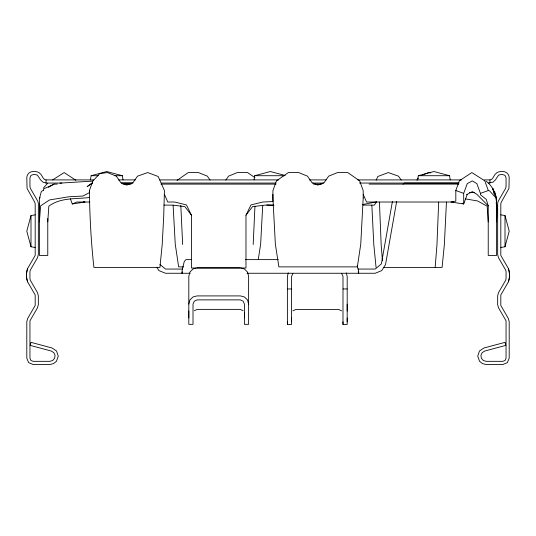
<?xml version="1.0" encoding="UTF-8"?>
<svg xmlns="http://www.w3.org/2000/svg" width="536" height="536" viewBox="0 0 536 536"><rect width="100%" height="100%" fill="white"/><g stroke="black" fill="none" stroke-linecap="round" stroke-linejoin="round"><path stroke-width="0.8" d="M89.391 190.595C89.706 216.243 91.093 241.897 93.894 267.397L159.942 267.397L162.194 244.597L163.694 216.725L164.445 190.595L158.194 176.505L147.681 172.572L137.518 176.156L132.935 182.736L126.744 185.101L120.881 182.722L116.305 176.13L107.515 172.572L99.81 173.597L92.942 180.873L89.391 190.595L89.391 192.652L82.946 196.029L68.749 196.799L49.567 199.928L40.629 205.837L39.383 221.857L39.43 203.439M188.806 317.902L188.806 310.92M244.416 317.902L244.416 304.053L243.089 301.132L240.222 299.872L197.201 299.872L194.334 301.132L193.007 304.053L193.007 324.334L188.806 324.334L188.806 276.254L189.932 272.06L193.007 268.985L196.169 268.101M292.911 273.507L291.584 276.375L291.584 324.454L287.383 324.454L287.383 321.821M291.584 321.821L291.584 318.022M346.256 272.878L347.194 276.375L347.194 324.454L342.993 324.454L342.993 321.821M347.194 321.821L347.194 318.022M347.194 311.041L347.194 304.173M496.617 221.857C496.865 208.223 498.728 190.307 486.098 181.202M438.676 202.159L436.947 244.972L435.172 267.397M446.448 202.072L444.357 244.597L442.106 267.397L383.756 267.397M254.955 206.266L253.186 244.523M262.72 205.335L260.643 244.148L258.258 259.571M47.771 221.857L48.83 206.219C60.561 197.281 75.811 199.271 89.532 197.469M90.45 179.908L91.113 175.714L106.738 171.52L122.362 175.714L123.032 179.908M254.044 179.908L254.714 175.714L270.338 171.52L285.179 175.5M417.638 179.908L418.308 175.714L433.932 171.52L449.557 175.714L450.227 179.908M392.379 201.61L381.404 263.853L375.207 269.052L357.994 269.052M396.673 201.395L385.531 264.583L381.766 270.58L375.207 273.26L246.995 273.26M188.806 304.053L189.932 299.872L193.007 296.964L196.967 295.912L240.456 295.912L244.416 296.964L247.491 299.872L248.617 304.053M35.188 214.862L30.994 215.532L26.8 231.157L30.994 246.781L35.188 247.451M47.771 218.561L47.771 255.417L39.383 255.417L39.383 198.789L41.352 191.446L43.47 190.22M288.321 272.878L287.383 276.375L287.383 324.454M500.812 247.451L505.006 246.781L509.2 231.157L505.006 215.532L500.812 214.862M182.475 271.853L181.965 273.26L182.086 270.559L184.263 261.468L185.925 259.625L191.714 259.625M467.285 194.313L463.707 203.975L450.943 202.018L455.821 201.154L455.801 190.521L459.379 180.779L471.827 172.572L484.752 180.786L488.323 190.528L489.582 190.903L495.921 197.838M462.22 203.325L463.707 203.975L463.68 193.369L467.265 183.627L472.31 180.887L476.866 183.627L480.437 193.375L480.437 194.702L486.259 199.412L488.229 205.837L476.886 194.307L472.33 191.593L466.494 194.736M376.158 180.21L377.806 176.505L388.319 172.572L398.483 176.156L401.23 180.103M39.383 198.789L40.046 197.355M43.376 190.193L44.039 188.759L54.069 184.103L57.379 184.103M164.445 194.367L167.781 202.018L174.649 202.018L186.461 204.926L191.446 215.204L191.446 268L245.977 268L245.977 215.204L250.962 204.926L262.767 202.018L272.945 201.549L272.911 194.354M61.928 183.057L46.042 183.057L42.947 182.133L40.595 179.908L37.487 175.239A7.115 7.115 0 0 0 30.961 175.44L29.949 177.811L29.949 186.763L30.364 188.337L37.761 201.147L38.337 203.278L38.337 254.573L37.493 257.716L30.364 270.057L29.949 271.631L29.949 278.747L30.364 280.321L37.493 292.663L38.337 295.805L38.337 304.609L37.493 307.758L29.949 320.823L29.949 358.189L30.867 360.413L33.091 361.331L49.868 361.331L52.729 360.487L54.659 358.222L55.047 355.268L53.768 352.581L51.228 351.026L30.183 345.385L30.994 342.35L52.046 347.985L56.561 351.026L58.263 356.206L56.421 361.331L53.506 363.656L49.868 364.48L33.091 364.48L28.643 362.638L26.8 358.189L26.8 321.667L27.644 318.525L35.188 305.453L35.188 294.968L27.644 281.896A19.892 19.892 0 0 1 27.644 268.489L35.188 255.417L35.188 203.821L34.766 202.253L27.048 188.424L26.8 177.811A6.291 6.291 0 0 1 33.091 171.52L35.751 171.52L38.847 172.445L41.198 174.669L43.322 178.334L44.495 179.446L46.042 179.908L93.766 179.908M484.102 179.908L489.958 179.908L491.505 179.446L492.678 178.334L494.802 174.669L497.153 172.445L500.249 171.52L502.909 171.52A6.291 6.291 0 0 1 509.2 177.811L508.952 188.424L501.234 202.253L500.812 203.821L500.812 255.417L508.356 268.489A39.041 27.604 0 0 1 508.356 281.896L500.812 294.968L500.812 305.453L508.356 318.525L509.2 321.667L509.2 358.189L507.358 362.638L502.909 364.48L486.132 364.48L482.494 363.656L479.579 361.331L477.737 356.206L479.439 351.026L483.954 347.985L505.006 342.35L505.817 345.385L484.772 351.026L482.233 352.581L480.953 355.268L481.341 358.222L483.271 360.487L486.132 361.331L502.909 361.331L505.133 360.413L506.051 358.189L506.051 320.823L498.507 307.758L497.663 304.609L497.663 295.805L498.507 292.663L505.636 280.321L506.051 278.747L506.051 271.631L505.636 270.057L498.507 257.716L497.663 254.573L497.663 203.278L498.239 201.147L505.636 188.337L506.051 186.763L506.051 177.811L505.039 175.44A7.115 7.115 0 0 0 498.514 175.232L495.405 179.908L493.053 182.133L488.283 183.057M376.607 201.623L374.443 205.107L363.066 205.107M225.81 180.083L228.557 176.13L237.341 172.572L247.619 172.572L254.901 177.644M416.948 180.089L418.321 178.106M245.977 215.204L252.523 206.648L265.132 205.107L273.387 204.946M43.262 188.216L47.671 183.205M403.012 184.156L404.285 183.078L458.293 183.078M92.467 182.856L87.134 186.635L92.52 182.843M177.007 180.411L188.203 172.572L198.474 172.572L207.345 176.15L210.085 180.096M52.608 179.915L64.173 172.572L75.924 180.324M48.414 187.365L54.069 184.103M194.334 310.739L197.201 309.379L240.222 309.379L243.089 310.739M292.911 310.86L295.778 309.5L338.799 309.5L341.666 310.86M70.37 198.769L72.293 203.975L76.762 202.018L89.914 202.018M422.623 174.944L428.485 172.572L430.797 172.88M480.437 193.375L488.323 190.528M362.222 204.591L375.783 202.018M72.293 203.975L85.057 202.018L83.428 201.73M92.721 181.121L59.885 183.118M91.113 175.714L98.282 175.714M114.597 175.714L122.362 175.714M254.714 175.714L284.469 175.714M418.308 175.714L449.557 175.714M118.362 179.908L135.494 179.908M159.741 179.908L278.7 179.908M309.379 179.908L326.102 179.908M357.867 179.908L461.53 179.908M121.283 183.057L132.988 183.057M161.41 183.057L275.94 183.057M312.723 183.057L323.597 183.057M359.542 183.057L459.024 183.057M122.262 183.078L131.4 183.078M122.838 184.103L131.139 184.103M160.988 184.103L276.053 184.103M313.446 184.103L321.761 184.103M369.157 184.103L458.682 184.103M469.503 192.491L474.474 192.491M453.49 202.018L366.537 202.018L363.2 194.354M163.996 205.107L172.934 205.107L184.9 206.648L191.446 215.204M245.501 259.625L278.258 259.625M183.553 266.881L178.649 266.881L175.245 244.148L173.115 205.335M196.967 267.866L240.456 267.866M182.675 269.052L165.463 269.052L159.889 264.375M190.3 273.26L165.463 273.26L158.904 270.58L156.814 267.243M287.383 288.958L291.584 288.958M342.993 288.958L347.194 288.958M266.74 205.027L274.017 205.489M465.295 198.869L477.556 200.953L487.17 206.219L488.229 221.857M241.247 268.101L244.416 268.985L247.491 272.06L248.617 276.254L248.617 324.334L244.416 324.334L244.416 312.682M455.801 190.521L463.68 193.369M493.234 190.628L494.648 191.446L496.617 198.789L496.617 255.417L488.229 255.417L488.229 205.375M494.956 195.205L496.617 198.789L492.738 188.216L494.045 193.824M341.666 273.507L342.993 276.375L342.993 324.454M358.195 271.853L358.705 273.26L358.584 270.559L357.177 265.916M496.102 202.635L496.852 205.837M376.058 267.397L373.806 244.597L371.85 205.328M382.423 260.751L381.17 244.965L379.441 202.146M182.655 244.517L180.806 205.422M505.006 215.532L505.006 246.781M489.958 179.908L489.958 183.057M46.042 179.908L46.042 183.057M30.994 215.532L30.994 246.781M508.356 268.489A19.892 19.892 0 0 1 508.356 281.896M27.644 281.896A39.041 27.604 0 0 1 27.644 268.489M363.2 197.945L360.755 244.148L357.351 266.881L278.874 266.881L275.357 244.148L272.911 197.945L272.911 190.595L276.469 180.873L288.381 172.572L298.659 172.572L307.443 176.13L312.019 182.722L317.882 185.094L324.092 182.722L328.655 176.15L337.526 172.572L347.797 172.572L359.649 180.873L363.2 190.595L363.2 197.945"/></g></svg>
